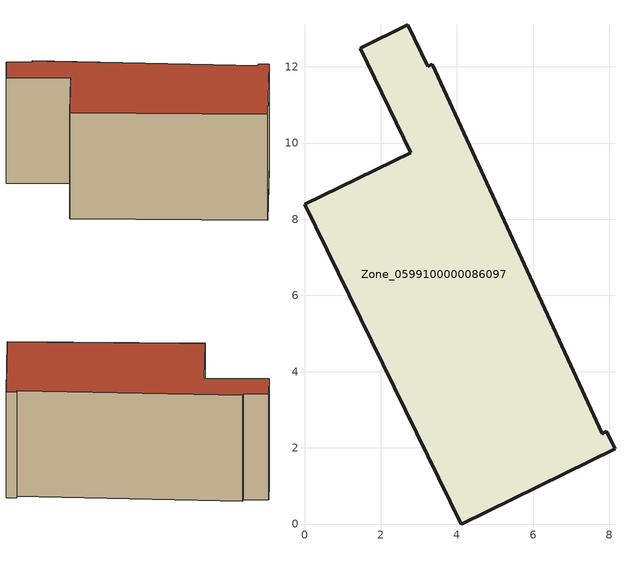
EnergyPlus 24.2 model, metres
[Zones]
Zone_0599100000086097
 floor ground (C_G): 2.71,13.1 3.24,12.02 3.35,12.07 7.81,2.37 7.92,2.44 8.15,1.98 4.11,0 0,8.39 2.79,9.75 1.46,12.49 z0
 wall outside (C_F): 4.11,0 8.15,1.98 7.92,2.44 7.81,2.37 3.35,12.07 3.24,12.02 2.71,13.1 1.46,12.49 2.79,9.75 0,8.39 4.11,0 z0:5.86
 roof outside (C_R): 7.81,2.37 3.35,12.07 3.24,12.02 2.71,13.1 1.46,12.49 2.79,9.75 0,8.39 4.11,0 8.15,1.98 7.92,2.44 z5.86
[BUILDING]
Pand.0599100000086097: North Axis=0; Terrain=City; Loads Convergence Tolerance Value=0.04; Temperature Convergence Tolerance Value=0.4; Solar Distribution=FullExterior; Maximum Number of Warmup Days=25; Minimum Number of Warmup Days=1
[Site:Location]
Rotterdam.The.Hague.AP_ZH_NLD Design_Conditions: Latitude=51.96; Longitude=4.45; Time Zone=1; Elevation=-4.5
[SITE:GROUNDTEMPERATURE:BUILDINGSURFACE]
18, 18, 18, 18, 18, 18, 18, 18, 18, 18, 18, 18
[MATERIAL] Thermal Absorptance=0.9; Solar Absorptance=0.7; Visible Absorptance=0.7
Name | Roughness | Thickness | Conductivity | Density | Specific Heat
G.TC.1946-1964 | MediumSmooth | 0.15 | 1 | 540 | 1210
F.TC.1946-1964 | Rough | 0.3 | 0.857143 | 1920 | 840
R.TC.1946-1964 | MediumRough | 0.2 | 0.235294 | 1500 | 1000
[CONSTRUCTION]
C_G: G.TC.1946-1964
C_F: F.TC.1946-1964
C_R: R.TC.1946-1964
[ZONE]
Zone_0599100000086097: Type=1; Multiplier=1; Ceiling Height=Autocalculate; Volume=Autocalculate; Floor Area=autocalculate; Part of Total Floor Area=Yes
[ZONEINFILTRATION:DESIGNFLOWRATE]
Infil_Zone_0599100000086097: Zone or ZoneList or Space or SpaceList=Zone_0599100000086097; Schedule=AlwaysOn; Design Flow Rate Calculation Method=Flow/Area; Flow Rate per Floor Area=0.003; Constant Term Coefficient=1; Temperature Term Coefficient=0; Velocity Term Coefficient=0; Velocity Squared Term Coefficient=0
[HVACTEMPLATE:ZONE:IDEALLOADSAIRSYSTEM]
Zone_0599100000086097: Maximum Heating Supply Air Temperature=50; Minimum Cooling Supply Air Temperature=13; Maximum Heating Supply Air Humidity Ratio=0.0156; Minimum Cooling Supply Air Humidity Ratio=0.0077; Heating Limit=NoLimit; Cooling Limit=NoLimit; Dehumidification Control Type=ConstantSensibleHeatRatio; Cooling Sensible Heat Ratio=0.7; Dehumidification Setpoint=60; Humidification Control Type=None; Humidification Setpoint=30; Outdoor Air Method=None; Outdoor Air Flow Rate per Person=0.00944; Outdoor Air Flow Rate per Zone Floor Area=0; Outdoor Air Flow Rate per Zone=0; Demand Controlled Ventilation Type=None; Outdoor Air Economizer Type=NoEconomizer; Heat Recovery Type=None; Sensible Heat Recovery Effectiveness=0.7; Latent Heat Recovery Effectiveness=0.65
[ZONECONTROL:THERMOSTAT]
ThermostatControl_Zone_0599100000086097: Zone or ZoneList=Zone_0599100000086097; Control Type Schedule=DualSetpointControlType; Control 1=Thermostat_Zone_0599100000086097; Temperature Difference Between Cutout And Setpoint=0
[THERMOSTATSETPOINT:DUALSETPOINT]
Thermostat_Zone_0599100000086097: Heating Setpoint Temperature Schedule=HeatingSetpoint_Zone_0599100000086097; Cooling Setpoint Temperature Schedule=CoolingSetpoint_Zone_0599100000086097
[SCHEDULE:COMPACT]
HeatingSetpoint_Zone_0599100000086097: Through: 12/31, For: AllDays, Until: 24:00, 21
CoolingSetpoint_Zone_0599100000086097: Through: 12/31, For: AllDays, Until: 24:00, 24
DualSetpointControlType: Through: 12/31, For: AllDays, Until: 24:00, 4
AlwaysOn: Through: 12/31, For: AllDays, Until: 24:00, 1
